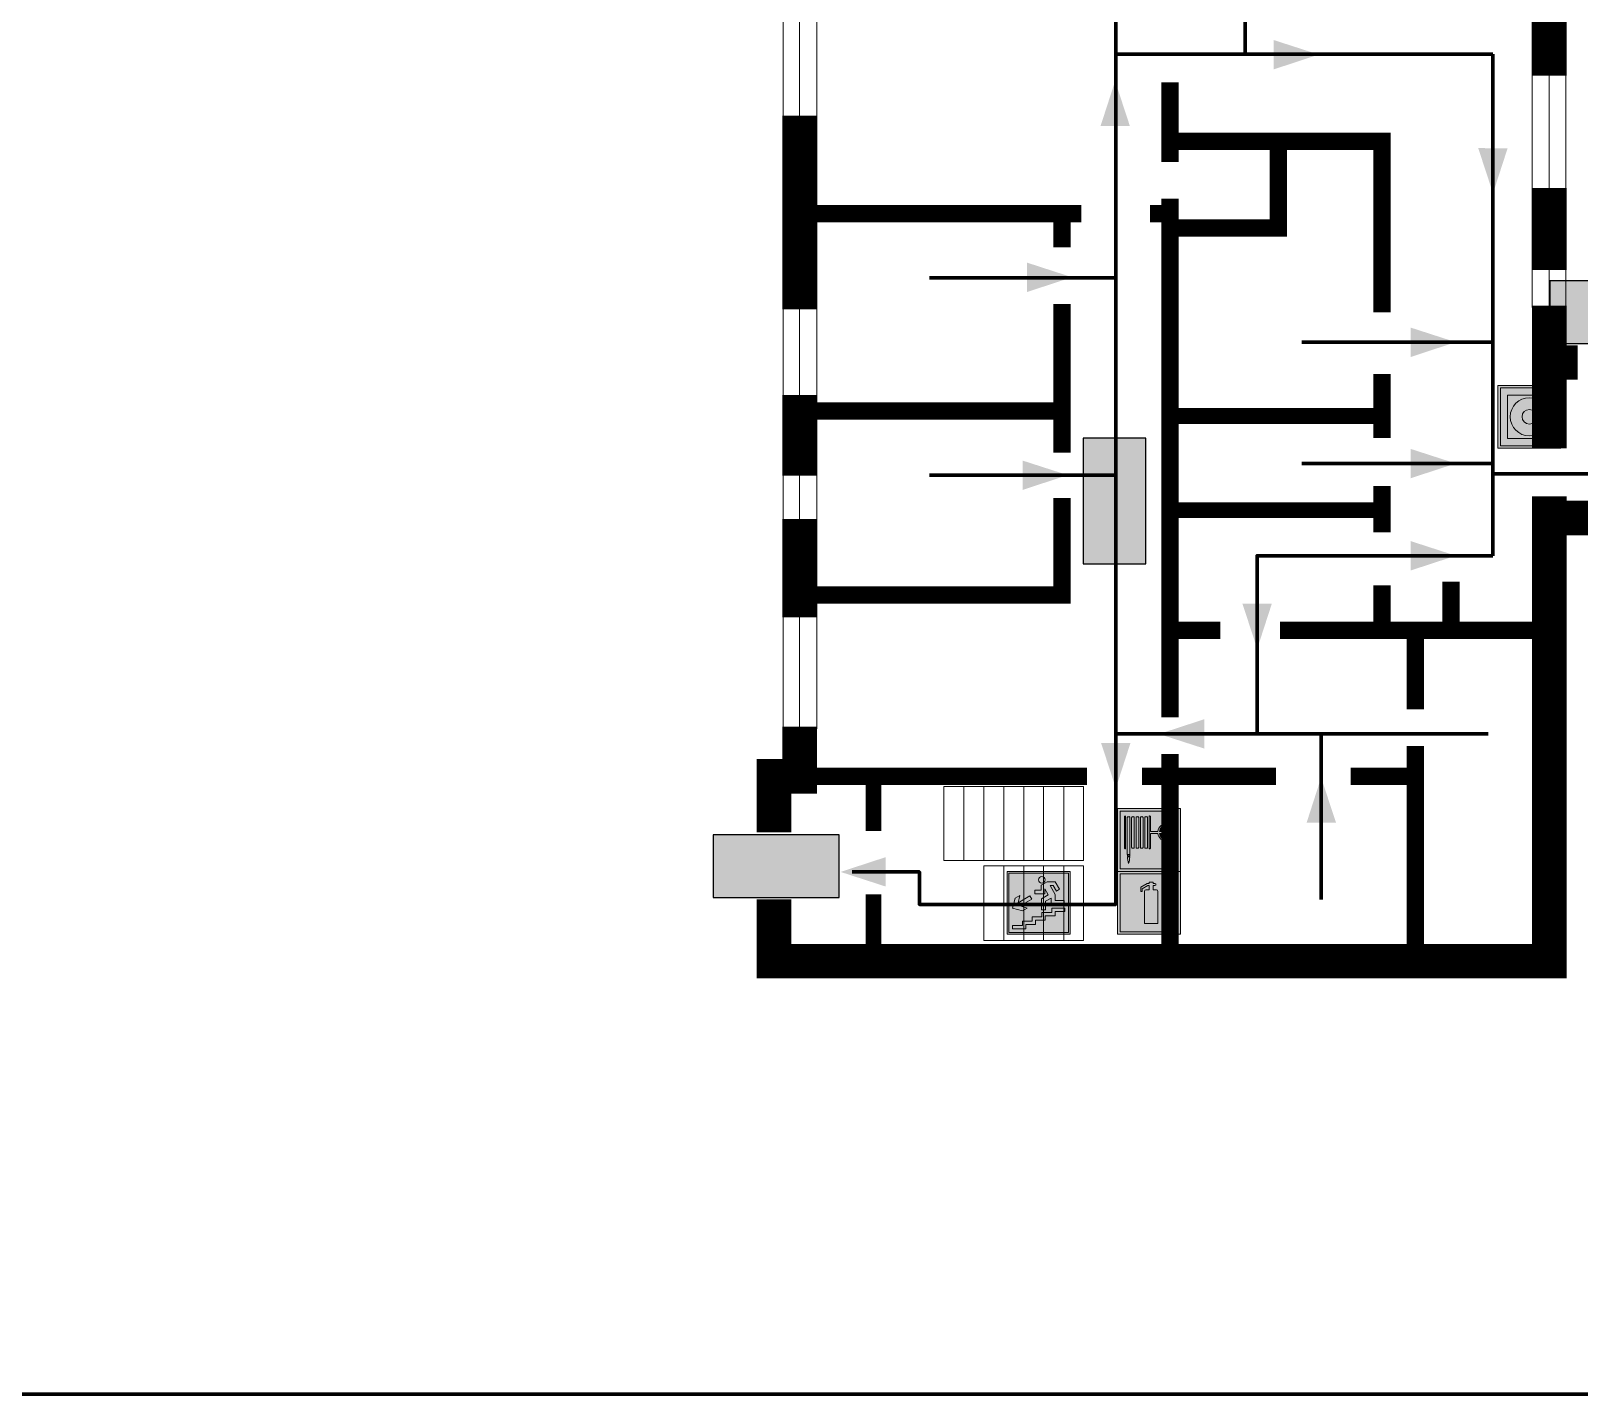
# Model space of a CAD drawing. Header units: millimetres. Extents: x 13114 to 67229, y 22859 to 38520.
# Drawn here: x 23102 to 23299.1, y 24276.8 to 24450.3 of the extents above; entities that cross this region are included whole.
import ezdxf

# ---------------------------------------------------------------- set-up
doc = ezdxf.new("R2010")
doc.units = ezdxf.units.MM
doc.layers.add('План_Штампы', color=7, linetype='Continuous')

# ---------------------------------------------------------------- blocks, each defined once
blk = doc.blocks.new('A$C7B4425F7')
at = {"true_color": 0xffffff}
blk.add_hatch(color=7, dxfattribs=at).paths.add_polyline_path([(0, 0), (-16, 0), (-16, -8), (0, -8)])
h = blk.add_hatch(color=126)
h.paths.add_polyline_path([(-0.2, -0.2), (-15.8, -0.2), (-15.8, -7.8), (-0.2, -7.8)])
h.paths.add_polyline_path([(-11.76, -2.03), (-11.76, -3.66), (-11.17, -3.66, -0.568275), (-11.17, -6.18), (-12.58, -6.18), (-12.58, -2.03)], flags=16)
h.paths.add_polyline_path([(-13.33, -4.12, -0.495768), (-13.59, -6.18), (-15.03, -6.18), (-15.03, -2.03), (-13.59, -2.03, -0.487973)], flags=16)
h.paths.add_polyline_path([(-10.25, -2.03), (-9.48, -2.03), (-9.48, -6.18), (-10.25, -6.18)], flags=16)
h.paths.add_polyline_path([(-13.84, -3.69), (-14.24, -3.69), (-14.24, -3.03), (-13.9, -3.03, -0.692621)], flags=0)
h.paths.add_polyline_path([(-9.15, -2.03), (-8.4, -2.03), (-8.04, -3.07), (-7.68, -2.03), (-6.93, -2.03), (-7.64, -4.1), (-6.93, -6.18), (-7.68, -6.18), (-8.04, -5.14), (-8.4, -6.18), (-9.15, -6.18), (-8.44, -4.1)], flags=16)
h.paths.add_polyline_path([(-11.76, -4.46), (-11.42, -4.46, -0.692621), (-11.36, -5.12), (-11.76, -5.12)], flags=0)
h.paths.add_polyline_path([(-13.9, -5.2), (-14.24, -5.2), (-14.24, -4.55), (-13.84, -4.55, -0.708038)], flags=0)
edge = h.paths.add_edge_path(flags=16)
edge.add_ellipse((-5.51, -4.08), major_axis=(0, 2.05), ratio=0.586184, start_angle=0, end_angle=360)
edge = h.paths.add_edge_path(flags=0)
edge.add_ellipse((-5.51, -4.08), major_axis=(0, 1.14), ratio=0.454828, start_angle=0, end_angle=360)
h.paths.add_polyline_path([(-4.13, -4.96, 0.377264), (-3.48, -4.52, 0.0555), (-3.16, -2.03), (-1.66, -2.03), (-1.66, -4.96), (-0.96, -4.96), (-0.96, -7.01), (-1.75, -7.01), (-1.75, -6.18), (-3.3, -6.18), (-3.3, -7.02), (-4.13, -7.02)], flags=16)
h.paths.add_polyline_path([(-2.73, -2.91), (-2.28, -2.91), (-2.28, -4.96), (-3.05, -4.96, 0.079136)], flags=0)
at = {"color": 126}
blk.add_lwpolyline([(-16, -8), (0, -8), (0, 0), (-16, 0)], close=True, dxfattribs=at)
blk = doc.blocks.new('вниз 3')
at = {"lineweight": 0, "true_color": 0xffffff}
h = blk.add_hatch(color=7, dxfattribs=at)
h.dxf.hatch_style = 1
h.paths.add_polyline_path([(40997.5, -4475.69), (40997.25, -4475.28), (40995.76, -4476.15), (40995.97, -4475.23), (40995.39, -4475.56), (40995.05, -4476.83), (40996.33, -4477.17), (40996.91, -4476.83), (40996, -4476.55)], flags=0)
h.paths.add_polyline_path([(40999.81, -4473.95), (41000.22, -4473.95), (41000.64, -4474.67), (41001.03, -4474.43), (41000.46, -4473.49), (41000.42, -4473.49), (40999.43, -4473.49), (40998.68, -4473.92), (40998.68, -4474.57), (40997.88, -4474.57), (40997.88, -4475), (40999.14, -4475), (40999.14, -4474.43), (40999.14, -4474.38), (40999.59, -4475.15), (40998.72, -4475.67), (40998.72, -4477.06), (40999.24, -4477.06), (40999.24, -4475.96), (40999.95, -4475.56), (40999.95, -4476.43), (41001.61, -4476.43), (41001.61, -4475.88), (41000.47, -4475.88), (41000.47, -4475.12)], flags=0)
h.paths.add_polyline_path([(40999.2, -4473.24, 1), (40998.35, -4473.24, 1)], flags=0)
h.paths.add_polyline_path([(41000.46, -4477.26), (41001.69, -4477.26), (41001.69, -4476.84), (41000.03, -4476.84), (41000.03, -4477.39), (40998.78, -4477.39), (40998.78, -4477.95), (40997.53, -4477.95), (40997.53, -4478.5), (40996.29, -4478.5), (40996.29, -4479.06), (40995.05, -4479.06), (40995.05, -4479.48), (40995.29, -4479.48), (40996.72, -4479.48), (40996.72, -4478.92), (40997.97, -4478.92), (40997.97, -4478.36), (40999.2, -4478.36), (40999.2, -4477.81), (41000.46, -4477.81)], flags=0)
h.paths.add_polyline_path([(41002.37, -4472.17), (40994.37, -4472.17), (40994.37, -4480.17), (41002.37, -4480.17)])
h.paths.add_polyline_path([(41002.16, -4479.96), (40994.57, -4479.96), (40994.57, -4472.37), (41002.16, -4472.37)], flags=16)
h.paths.add_polyline_path([(41001.61, -4475.88), (41001.61, -4476.43), (40999.95, -4476.43), (40999.95, -4475.56), (40999.24, -4475.96), (40999.24, -4477.06), (40998.72, -4477.06), (40998.72, -4475.67), (40999.59, -4475.15), (40999.14, -4474.38), (40999.14, -4474.43), (40999.14, -4475), (40997.88, -4475), (40997.88, -4474.57), (40998.68, -4474.57), (40998.68, -4473.92), (40999.43, -4473.49), (41000.42, -4473.49), (41000.46, -4473.49), (41001.03, -4474.43), (41000.64, -4474.67), (41000.22, -4473.95), (40999.81, -4473.95), (41000.47, -4475.12), (41000.47, -4475.88)], flags=0)
h.paths.add_polyline_path([(41001.69, -4476.84), (41001.69, -4477.26), (41000.46, -4477.26), (41000.46, -4477.81), (40999.2, -4477.81), (40999.2, -4478.36), (40997.97, -4478.36), (40997.97, -4478.92), (40996.72, -4478.92), (40996.72, -4479.48), (40995.05, -4479.48), (40995.05, -4479.06), (40996.29, -4479.06), (40996.29, -4478.5), (40997.53, -4478.5), (40997.53, -4477.95), (40998.78, -4477.95), (40998.78, -4477.39), (41000.03, -4477.39), (41000.03, -4476.84)], flags=0)
h.paths.add_polyline_path([(40998.35, -4473.24, -1), (40999.2, -4473.24, -1)], flags=0)
h.paths.add_polyline_path([(40997.5, -4475.69), (40996, -4476.55), (40996.91, -4476.83), (40996.33, -4477.17), (40995.05, -4476.83), (40995.39, -4475.56), (40995.97, -4475.23), (40995.76, -4476.15), (40997.25, -4475.28)], flags=0)
at = {"lineweight": 0}
h = blk.add_hatch(color=126, dxfattribs=at)
h.dxf.hatch_style = 1
h.paths.add_polyline_path([(41002.16, -4472.37), (40994.57, -4472.37), (40994.57, -4479.96), (41002.16, -4479.96)])
h.paths.add_polyline_path([(40995.97, -4475.23), (40995.76, -4476.15), (40997.25, -4475.28), (40997.5, -4475.69), (40996, -4476.55), (40996.91, -4476.83), (40996.33, -4477.17), (40995.05, -4476.83), (40995.39, -4475.56)], flags=16)
h.paths.add_polyline_path([(40997.88, -4474.57), (40998.68, -4474.57), (40998.68, -4473.92), (40999.43, -4473.49), (41000.42, -4473.49), (41000.46, -4473.49), (41001.03, -4474.43), (41000.64, -4474.67), (41000.22, -4473.95), (40999.81, -4473.95), (41000.47, -4475.12), (41000.47, -4475.88), (41001.61, -4475.88), (41001.61, -4476.43), (40999.95, -4476.43), (40999.95, -4475.56), (40999.24, -4475.96), (40999.24, -4477.06), (40998.72, -4477.06), (40998.72, -4475.67), (40999.59, -4475.15), (40999.14, -4474.38), (40999.14, -4474.43), (40999.14, -4475), (40997.88, -4475)], flags=16)
h.paths.add_polyline_path([(40998.35, -4473.24, -1), (40999.2, -4473.24, -1)], flags=16)
h.paths.add_polyline_path([(40997.53, -4477.95), (40998.78, -4477.95), (40998.78, -4477.39), (41000.03, -4477.39), (41000.03, -4476.84), (41001.69, -4476.84), (41001.69, -4477.26), (41000.46, -4477.26), (41000.46, -4477.81), (40999.2, -4477.81), (40999.2, -4478.36), (40997.97, -4478.36), (40997.97, -4478.92), (40996.72, -4478.92), (40996.72, -4479.48), (40995.05, -4479.48), (40995.05, -4479.06), (40996.29, -4479.06), (40996.29, -4478.5), (40997.53, -4478.5)], flags=16)
at = {"lineweight": 0, "true_color": 0xffffff}
h = blk.add_hatch(color=7, dxfattribs=at)
h.dxf.hatch_style = 1
h.paths.add_polyline_path([(40999.2, -4473.24, 1), (40998.35, -4473.24, 1)])
h.paths.add_polyline_path([(40999.81, -4473.95), (41000.22, -4473.95), (41000.64, -4474.67), (41001.03, -4474.43), (41000.46, -4473.49), (41000.42, -4473.49), (40999.43, -4473.49), (40998.68, -4473.92), (40998.68, -4474.57), (40997.88, -4474.57), (40997.88, -4475), (40999.14, -4475), (40999.14, -4474.43), (40999.14, -4474.38), (40999.59, -4475.15), (40998.72, -4475.67), (40998.72, -4477.06), (40999.24, -4477.06), (40999.24, -4475.96), (40999.95, -4475.56), (40999.95, -4476.43), (41001.61, -4476.43), (41001.61, -4475.88), (41000.47, -4475.88), (41000.47, -4475.12)])
h.paths.add_polyline_path([(40999.2, -4477.81), (41000.46, -4477.81), (41000.46, -4477.26), (41001.69, -4477.26), (41001.69, -4476.84), (41000.03, -4476.84), (41000.03, -4477.39), (40998.78, -4477.39), (40998.78, -4477.95), (40997.53, -4477.95), (40997.53, -4478.5), (40996.29, -4478.5), (40996.29, -4479.06), (40995.05, -4479.06), (40995.05, -4479.48), (40995.29, -4479.48), (40996.72, -4479.48), (40996.72, -4478.92), (40997.97, -4478.92), (40997.97, -4478.36), (40999.2, -4478.36)])
h.paths.add_polyline_path([(40997.5, -4475.69), (40997.25, -4475.28), (40995.76, -4476.15), (40995.97, -4475.23), (40995.39, -4475.56), (40995.05, -4476.83), (40996.33, -4477.17), (40996.91, -4476.83), (40996, -4476.55)])
at = {"color": 126, "lineweight": 0}
for points in [[(40994.37, -4472.17), (41002.37, -4472.17), (41002.37, -4480.17), (40994.37, -4480.17)], [(40994.57, -4472.37), (41002.16, -4472.37), (41002.16, -4479.96), (40994.57, -4479.96)]]:
    blk.add_lwpolyline(points, close=True, dxfattribs=at)
for points in [[(40999.14, -4474.43), (40999.14, -4475), (40997.88, -4475), (40997.88, -4474.57), (40998.68, -4474.57), (40998.68, -4473.92), (40999.43, -4473.49), (41000.42, -4473.49), (41000.46, -4473.49), (41001.03, -4474.43), (41000.64, -4474.67), (41000.22, -4473.95), (40999.81, -4473.95), (41000.47, -4475.12), (41000.47, -4475.88), (41001.61, -4475.88), (41001.61, -4476.43), (40999.95, -4476.43), (40999.95, -4475.56), (40999.24, -4475.96), (40999.24, -4477.06), (40998.72, -4477.06), (40998.72, -4475.67), (40999.59, -4475.15), (40999.14, -4474.38), (40999.14, -4474.43)], [(40995.05, -4476.83), (40995.39, -4475.56), (40995.97, -4475.23), (40995.76, -4476.15), (40997.25, -4475.28), (40997.5, -4475.69), (40996, -4476.55), (40996.91, -4476.83), (40996.33, -4477.17), (40995.05, -4476.83)], [(40995.29, -4479.48), (40995.05, -4479.48), (40995.05, -4479.06), (40996.29, -4479.06), (40996.29, -4478.5), (40997.53, -4478.5), (40997.53, -4477.95), (40998.78, -4477.95), (40998.78, -4477.39), (41000.03, -4477.39), (41000.03, -4476.84), (41001.69, -4476.84), (41001.69, -4477.26), (41000.46, -4477.26), (41000.46, -4477.81), (40999.2, -4477.81), (40999.2, -4478.36), (40997.97, -4478.36), (40997.97, -4478.92), (40996.72, -4478.92), (40996.72, -4479.48), (40995.05, -4479.48)]]:
    blk.add_lwpolyline(points, dxfattribs=at)
blk.add_circle((40998.77, -4473.24), 0.426, dxfattribs=at)
blk = doc.blocks.new('A$C32E8229D')
at = {"true_color": 0xffffff}
blk.add_hatch(color=7, dxfattribs=at).paths.add_polyline_path([(0, 0), (0, -8), (16, -8), (16, 0)])
h = blk.add_hatch(color=126)
h.paths.add_polyline_path([(0.2, -0.2), (15.8, -0.2), (15.8, -7.8), (0.2, -7.8)])
h.paths.add_polyline_path([(13.49, -2.05), (12.08, -2.05), (11.37, -2.63, 0.162397), (11.29, -2.84), (11.29, -3.63), (10.35, -3.63), (10.35, -4.05), (11.68, -4.05), (11.68, -3.48), (12.26, -4.28), (11.29, -5.1), (11.29, -6.78), (11.85, -6.78), (11.85, -5.44), (12.8, -4.64), (12.8, -5.94), (14.46, -5.94), (14.46, -5.39), (13.45, -5.39), (13.45, -3.97), (12.46, -2.59), (13.15, -2.59), (13.69, -3.34), (14.18, -3)], flags=16)
h.paths.add_polyline_path([(10.74, -1.82, 1), (11.8, -1.82, 1)], flags=16)
h.paths.add_polyline_path([(9.39, -3.59), (5.99, -3.59), (6.56, -3.03), (5.91, -3.03), (5.1, -3.83), (5.91, -4.64), (6.56, -4.64), (5.99, -4.09), (9.39, -4.09)], flags=16)
h.paths.add_polyline_path([(4.29, -1.08), (1.72, -1.08), (1.72, -6.6), (4.29, -6.6)], flags=16)
at = {"color": 126}
blk.add_lwpolyline([(16, -8), (0, -8), (0, 0), (16, 0)], close=True, dxfattribs=at)
blk = doc.blocks.new('A$C3AD82952')
at = {"true_color": 0xf5f5ff}
h = blk.add_hatch(color=7, dxfattribs=at)
h.dxf.hatch_style = 1
h.paths.add_polyline_path([(8.21, 8.73, 0.414214), (7.89, 9.05), (7.22, 9.05), (7.22, 9.92), (7.59, 9.92, 1), (7.57, 10.36), (7.22, 10.36), (7.22, 10.6), (6.43, 10.6), (6.43, 10.36), (6.01, 10.36), (4.74, 9.59), (4.74, 8.69), (4.98, 8.73), (4.98, 9.26), (6.12, 9.91), (6.43, 9.91), (6.43, 9.05), (5.76, 9.05, 0.414214), (5.44, 8.73), (5.44, 2.2), (8.21, 2.2)], flags=0)
h.paths.add_polyline_path([(12.8, 12.8), (0, 12.8), (0, 0), (12.8, 0)])
h.paths.add_polyline_path([(0.51, 12.29), (12.29, 12.29), (12.29, 0.51), (0.51, 0.51)], flags=16)
h.paths.add_polyline_path([(4.74, 9.59), (6.01, 10.36), (6.43, 10.36), (6.43, 10.6), (7.22, 10.6), (7.22, 10.36), (7.59, 10.36, -0.94586), (7.59, 9.92), (7.22, 9.92), (7.22, 9.05), (7.89, 9.05, -0.414214), (8.21, 8.73), (8.21, 2.2), (5.44, 2.2), (5.44, 8.73, -0.414214), (5.76, 9.05), (6.43, 9.05), (6.43, 9.91), (6.12, 9.91), (4.98, 9.26), (4.98, 8.73), (4.74, 8.69)], flags=0)
h = blk.add_hatch(color=242)
h.dxf.hatch_style = 1
h.paths.add_polyline_path([(12.29, 12.29), (0.51, 12.29), (0.51, 0.51), (12.29, 0.51)])
h.paths.add_polyline_path([(4.74, 8.69), (4.74, 9.59), (6.01, 10.36), (6.43, 10.36), (6.43, 10.6), (7.22, 10.6), (7.22, 10.36), (7.59, 10.36, -0.94586), (7.59, 9.92), (7.22, 9.92), (7.22, 9.05), (7.89, 9.05, -0.414214), (8.21, 8.73), (8.21, 2.2), (5.44, 2.2), (5.44, 8.73, -0.414214), (5.76, 9.05), (6.43, 9.05), (6.43, 9.91), (6.12, 9.91), (4.98, 9.26), (4.98, 8.73)], flags=16)
h = blk.add_hatch(color=7, dxfattribs=at)
h.dxf.hatch_style = 1
h.paths.add_polyline_path([(8.21, 8.73, 0.414214), (7.89, 9.05), (7.22, 9.05), (7.22, 9.92), (7.59, 9.92, 1), (7.57, 10.36), (7.22, 10.36), (7.22, 10.6), (6.43, 10.6), (6.43, 10.36), (6.01, 10.36), (4.74, 9.59), (4.74, 8.69), (4.98, 8.73), (4.98, 9.26), (6.12, 9.91), (6.43, 9.91), (6.43, 9.05), (5.76, 9.05, 0.414214), (5.44, 8.73), (5.44, 2.2), (8.21, 2.2)])
at = {"color": 242, "lineweight": 5}
for p, q in [((0, 0), (0, 12.8)), ((0, 12.8), (12.8, 12.8)), ((12.8, 0), (12.8, 12.8)), ((6.01, 10.36), (4.74, 9.59)), ((4.74, 9.59), (4.74, 8.69)), ((4.98, 9.26), (6.12, 9.91)), ((6.01, 10.36), (6.43, 10.36)), ((6.12, 9.91), (6.43, 9.91)), ((7.22, 10.6), (6.43, 10.6)), ((6.43, 10.6), (6.43, 10.36)), ((6.43, 9.91), (6.43, 9.05)), ((7.22, 10.36), (7.22, 10.6)), ((7.59, 10.36), (7.22, 10.36)), ((7.22, 9.05), (7.22, 9.92)), ((7.59, 9.92), (7.22, 9.92)), ((4.74, 8.69), (4.98, 8.73)), ((4.98, 8.73), (4.98, 9.26)), ((5.44, 2.2), (5.44, 8.73)), ((5.76, 9.05), (6.43, 9.05)), ((7.89, 9.05), (7.22, 9.05)), ((8.21, 2.2), (8.21, 8.73)), ((0, 0), (12.8, 0)), ((5.44, 2.2), (8.21, 2.2))]:
    blk.add_line(p, q, dxfattribs=at)
blk.add_lwpolyline([(0.51, 12.29), (12.29, 12.29), (12.29, 0.51), (0.51, 0.51)], close=True, dxfattribs=at)
for centre, radius, start, end in [((7.58, 10.14), 0.223, 273.1875, 86.8125), ((5.76, 8.73), 0.32, 90, 180), ((7.89, 8.73), 0.32, 0, 90)]:
    blk.add_arc(centre, radius, start, end, dxfattribs=at)
blk = doc.blocks.new('A$C37112FD5')
at = {"true_color": 0xf5f5ff}
h = blk.add_hatch(color=7, dxfattribs=at)
h.dxf.hatch_style = 1
h.paths.add_polyline_path([(12.8, -7.4), (0, -7.4), (0, -20.2), (12.8, -20.2)])
h.paths.add_polyline_path([(12.29, -7.91), (12.29, -19.69), (0.51, -19.69), (0.51, -7.91)], flags=16)
h.paths.add_polyline_path([(4.98, -9.04, -0.42597), (5.17, -9.22), (5.17, -12.25), (5.17, -15.29, -0.432244), (4.98, -15.47), (4.83, -15.47, -0.42597), (4.64, -15.29), (4.64, -12.25), (4.64, -9.22, -0.432244), (4.83, -9.04)], flags=0)
h.paths.add_polyline_path([(4.28, -9.22), (4.28, -12.25), (4.28, -15.29, -0.432244), (4.09, -15.47), (3.94, -15.47, -0.42597), (3.75, -15.29), (3.75, -12.25), (3.75, -9.22, -0.432244), (3.94, -9.04), (4.09, -9.04, -0.42597)], flags=0)
h.paths.add_polyline_path([(5.72, -9.04), (5.87, -9.04, -0.42597), (6.06, -9.22), (6.06, -12.25), (6.06, -15.29, -0.432244), (5.87, -15.47), (5.72, -15.47, -0.42597), (5.53, -15.29), (5.53, -12.25), (5.53, -9.22, -0.432244)], flags=0)
h.paths.add_polyline_path([(6.42, -8.9), (6.5, -8.9, -0.42597), (6.69, -9.08), (6.69, -12.03), (8.21, -12.03, -15.824349), (8.21, -12.47), (6.69, -12.47), (6.69, -15.42, -0.432244), (6.5, -15.6), (6.42, -15.6)], flags=0)
h.paths.add_polyline_path([(3.39, -9.22), (3.39, -12.25), (3.39, -15.29, -0.432244), (3.2, -15.47), (3.05, -15.47, -0.42597), (2.85, -15.29), (2.85, -12.25), (2.85, -9.22, -0.432244), (3.05, -9.04), (3.2, -9.04, -0.42597)], flags=0)
h.paths.add_polyline_path([(2.5, -9.22), (2.5, -16.71), (1.96, -16.71), (1.96, -9.22, -0.432244), (2.15, -9.04), (2.31, -9.04, -0.42597)], flags=0)
h.paths.add_polyline_path([(1.61, -8.9), (1.61, -15.6), (1.57, -15.6, -0.42597), (1.37, -15.42), (1.37, -12.03), (1.37, -9.09, -0.432244), (1.57, -8.9)], flags=0)
h.paths.add_polyline_path([(9.76, -10.81), (9.76, -12.03), (8.49, -12.03, -0.336371)], flags=0)
h.paths.add_polyline_path([(8.49, -12.47), (9.76, -12.47), (9.76, -13.7, -0.336371)], flags=0)
h.paths.add_polyline_path([(10.11, -10.81, -0.336371), (11.38, -12.03), (10.11, -12.03)], flags=0)
h.paths.add_polyline_path([(10.11, -12.47), (11.38, -12.47, -0.336371), (10.11, -13.7)], flags=0)
h.paths.add_polyline_path([(2.5, -16.84), (2.5, -17.05), (1.97, -17.05), (1.97, -16.84)], flags=0)
h.paths.add_polyline_path([(2.5, -17.24, -0.033778), (2.24, -18.6, -0.033778), (1.97, -17.24)], flags=0)
h = blk.add_hatch(color=242)
h.dxf.hatch_style = 1
h.paths.add_polyline_path([(12.29, -7.91), (0.51, -7.91), (0.51, -19.69), (12.29, -19.69)])
h.paths.add_polyline_path([(6.42, -15.6), (6.42, -8.9), (6.5, -8.9, -0.42597), (6.69, -9.08), (6.69, -12.03), (8.21, -12.03, -15.824349), (8.21, -12.47), (6.69, -12.47), (6.69, -15.42, -0.432244), (6.5, -15.6)], flags=16)
h.paths.add_polyline_path([(5.87, -15.47), (5.72, -15.47, -0.42597), (5.53, -15.29), (5.53, -12.25), (5.53, -9.22, -0.432244), (5.72, -9.04), (5.87, -9.04, -0.42597), (6.06, -9.22), (6.06, -12.25), (6.06, -15.29, -0.432244)], flags=16)
h.paths.add_polyline_path([(4.98, -15.47), (4.83, -15.47, -0.42597), (4.64, -15.29), (4.64, -12.25), (4.64, -9.22, -0.432244), (4.83, -9.04), (4.98, -9.04, -0.42597), (5.17, -9.22), (5.17, -12.25), (5.17, -15.29, -0.432244)], flags=16)
h.paths.add_polyline_path([(4.09, -15.47), (3.94, -15.47, -0.42597), (3.75, -15.29), (3.75, -12.25), (3.75, -9.22, -0.432244), (3.94, -9.04), (4.09, -9.04, -0.42597), (4.28, -9.22), (4.28, -12.25), (4.28, -15.29, -0.432244)], flags=16)
h.paths.add_polyline_path([(3.2, -15.47), (3.05, -15.47, -0.42597), (2.85, -15.29), (2.85, -12.25), (2.85, -9.22, -0.432244), (3.05, -9.04), (3.2, -9.04, -0.42597), (3.39, -9.22), (3.39, -12.25), (3.39, -15.29, -0.432244)], flags=16)
h.paths.add_polyline_path([(2.5, -17.05), (1.97, -17.05), (1.97, -16.84), (2.5, -16.84)], flags=16)
h.paths.add_polyline_path([(2.5, -17.24, -0.033778), (2.24, -18.6, -0.033778), (1.97, -17.24)], flags=16)
h.paths.add_polyline_path([(2.5, -16.71), (1.96, -16.71), (1.96, -9.22, -0.432244), (2.15, -9.04), (2.31, -9.04, -0.42597), (2.5, -9.22)], flags=16)
h.paths.add_polyline_path([(1.61, -15.6), (1.57, -15.6, -0.42597), (1.37, -15.42), (1.37, -12.03), (1.37, -9.09, -0.432244), (1.57, -8.9), (1.61, -8.9)], flags=16)
h.paths.add_polyline_path([(8.49, -12.47), (9.76, -12.47), (9.76, -13.7, -0.336371)], flags=0)
h.paths.add_polyline_path([(10.11, -13.7), (10.11, -12.47), (11.38, -12.47, -0.336371)], flags=0)
h.paths.add_polyline_path([(8.49, -12.03, -0.336371), (9.76, -10.81), (9.76, -12.03)], flags=0)
h.paths.add_polyline_path([(10.11, -12.03), (10.11, -10.81, -0.336371), (11.38, -12.03)], flags=0)
h = blk.add_hatch(color=7, dxfattribs=at)
h.dxf.hatch_style = 1
h.paths.add_polyline_path([(1.61, -8.9), (1.57, -8.9, 0.432244), (1.37, -9.09), (1.37, -12.03), (1.37, -15.42, 0.42597), (1.57, -15.6), (1.61, -15.6)])
h.paths.add_polyline_path([(2.5, -9.22, 0.42597), (2.31, -9.04), (2.15, -9.04, 0.432244), (1.96, -9.22), (1.96, -16.71), (2.5, -16.71)])
h.paths.add_polyline_path([(2.5, -16.84), (1.97, -16.84), (1.97, -17.05), (2.5, -17.05)])
h.paths.add_polyline_path([(2.5, -17.24), (1.97, -17.24, 0.033778), (2.24, -18.6, 0.033778)])
h.paths.add_polyline_path([(3.39, -12.25), (3.39, -9.22, 0.42597), (3.2, -9.04), (3.05, -9.04, 0.432244), (2.85, -9.22), (2.85, -12.25), (2.85, -15.29, 0.42597), (3.05, -15.47), (3.2, -15.47, 0.432244), (3.39, -15.29)])
h.paths.add_polyline_path([(4.28, -12.25), (4.28, -9.22, 0.42597), (4.09, -9.04), (3.94, -9.04, 0.432244), (3.75, -9.22), (3.75, -12.25), (3.75, -15.29, 0.42597), (3.94, -15.47), (4.09, -15.47, 0.432244), (4.28, -15.29)])
h.paths.add_polyline_path([(5.17, -12.25), (5.17, -9.22, 0.42597), (4.98, -9.04), (4.83, -9.04, 0.432244), (4.64, -9.22), (4.64, -12.25), (4.64, -15.29, 0.42597), (4.83, -15.47), (4.98, -15.47, 0.432244), (5.17, -15.29)])
h.paths.add_polyline_path([(6.06, -12.25), (6.06, -9.22, 0.42597), (5.87, -9.04), (5.72, -9.04, 0.432244), (5.53, -9.22), (5.53, -12.25), (5.53, -15.29, 0.42597), (5.72, -15.47), (5.87, -15.47, 0.432244), (6.06, -15.29)])
h.paths.add_polyline_path([(6.69, -12.47), (8.21, -12.47, 15.824349), (8.21, -12.03), (6.69, -12.03), (6.69, -9.08, 0.42597), (6.5, -8.9), (6.42, -8.9), (6.42, -15.6), (6.5, -15.6, 0.432244), (6.69, -15.42)])
h.paths.add_polyline_path([(8.49, -12.47), (9.76, -12.47), (9.76, -13.7, -0.336371)], flags=16)
h.paths.add_polyline_path([(8.49, -12.03, -0.336371), (9.76, -10.81), (9.76, -12.03)], flags=16)
h.paths.add_polyline_path([(10.11, -12.47), (11.38, -12.47, -0.336371), (10.11, -13.7)], flags=16)
h.paths.add_polyline_path([(10.11, -12.03), (10.11, -10.81, -0.336371), (11.38, -12.03)], flags=16)
h = blk.add_hatch(color=242)
h.dxf.hatch_style = 1
h.paths.add_polyline_path([(9.76, -10.81, 0.336371), (8.49, -12.03), (9.76, -12.03)])
h.paths.add_polyline_path([(10.11, -10.81), (10.11, -12.03), (11.38, -12.03, 0.336371)])
h.paths.add_polyline_path([(11.38, -12.47), (10.11, -12.47), (10.11, -13.7, 0.336371)])
h.paths.add_polyline_path([(9.76, -12.47), (8.49, -12.47, 0.336371), (9.76, -13.7)])
at = {"color": 242, "lineweight": 5}
for p, q in [((0, -20.2), (0, -7.4)), ((0, -7.4), (12.8, -7.4)), ((1.37, -12.03), (1.37, -9.08)), ((1.57, -8.9), (1.61, -8.9)), ((1.61, -8.9), (1.61, -15.6)), ((1.96, -16.71), (1.96, -9.22)), ((2.15, -9.04), (2.31, -9.04)), ((2.5, -16.71), (2.5, -9.22)), ((2.85, -12.25), (2.85, -9.22)), ((3.05, -9.04), (3.2, -9.04)), ((3.39, -12.25), (3.39, -9.22)), ((3.75, -12.25), (3.75, -9.22)), ((3.94, -9.04), (4.09, -9.04)), ((4.28, -12.25), (4.28, -9.22)), ((4.64, -12.25), (4.64, -9.22)), ((4.83, -9.04), (4.98, -9.04)), ((5.17, -12.25), (5.17, -9.22)), ((5.53, -12.25), (5.53, -9.22)), ((5.72, -9.04), (5.87, -9.04)), ((6.06, -12.25), (6.06, -9.22)), ((6.42, -8.9), (6.42, -15.6)), ((6.5, -8.9), (6.42, -8.9)), ((6.69, -12.03), (6.69, -9.08)), ((12.8, -20.2), (12.8, -7.4)), ((1.37, -12.03), (1.37, -15.42)), ((2.85, -12.25), (2.85, -15.29)), ((3.39, -12.25), (3.39, -15.29)), ((3.75, -12.25), (3.75, -15.29)), ((4.28, -12.25), (4.28, -15.29)), ((4.64, -12.25), (4.64, -15.29)), ((5.17, -12.25), (5.17, -15.29)), ((5.53, -12.25), (5.53, -15.29)), ((6.06, -12.25), (6.06, -15.29)), ((8.21, -12.03), (6.69, -12.03)), ((8.21, -12.47), (6.69, -12.47)), ((6.69, -12.47), (6.69, -15.42)), ((9.76, -12.03), (8.49, -12.03)), ((9.76, -12.47), (8.49, -12.47)), ((9.76, -10.81), (9.76, -12.03)), ((9.76, -12.47), (9.76, -13.7)), ((10.11, -10.81), (10.11, -12.03)), ((11.38, -12.03), (10.11, -12.03)), ((11.38, -12.47), (10.11, -12.47)), ((10.11, -12.47), (10.11, -13.7)), ((1.57, -15.6), (1.61, -15.6)), ((3.05, -15.47), (3.2, -15.47)), ((3.94, -15.47), (4.09, -15.47)), ((4.83, -15.47), (4.98, -15.47)), ((5.72, -15.47), (5.87, -15.47)), ((6.42, -15.6), (6.5, -15.6)), ((1.96, -16.71), (2.5, -16.71)), ((1.97, -16.84), (2.5, -16.84)), ((1.97, -17.05), (1.97, -16.84)), ((2.5, -17.05), (1.97, -17.05)), ((1.97, -17.24), (2.5, -17.24)), ((2.5, -16.84), (2.5, -17.05)), ((0, -20.2), (12.8, -20.2))]:
    blk.add_line(p, q, dxfattribs=at)
blk.add_lwpolyline([(0.51, -7.91), (12.29, -7.91), (12.29, -19.69), (0.51, -19.69)], close=True, dxfattribs=at)
for centre, radius, start, end in [((1.56, -9.09), 0.182, 87.1027, 180.6071), ((2.15, -9.22), 0.182, 87.1027, 180.6071), ((2.32, -9.22), 0.182, 359.3929, 92.8973), ((3.04, -9.22), 0.182, 87.1027, 180.6071), ((3.21, -9.22), 0.182, 359.3929, 92.8973), ((3.93, -9.22), 0.182, 87.1027, 180.6071), ((4.1, -9.22), 0.182, 359.3929, 92.8973), ((4.82, -9.22), 0.182, 87.1027, 180.6071), ((4.99, -9.22), 0.182, 359.3929, 92.8973), ((5.71, -9.22), 0.182, 87.1027, 180.6071), ((5.88, -9.22), 0.182, 359.3929, 92.8973), ((6.51, -9.09), 0.182, 359.3929, 92.8973), ((9.93, -12.25), 1.74, 187.2319, 172.7681), ((9.93, -12.25), 1.46, 96.9927, 171.3585), ((9.93, -12.25), 1.46, 188.6415, 263.0073), ((9.93, -12.25), 1.46, 8.6415, 83.0073), ((9.93, -12.25), 1.46, 276.9927, 351.3585), ((1.56, -15.42), 0.182, 179.3929, 272.8973), ((3.04, -15.29), 0.182, 179.3929, 272.8973), ((3.21, -15.29), 0.182, 267.1027, 0.6071), ((3.93, -15.29), 0.182, 179.3929, 272.8973), ((4.1, -15.29), 0.182, 267.1027, 0.6071), ((4.82, -15.29), 0.182, 179.3929, 272.8973), ((4.99, -15.29), 0.182, 267.1027, 0.6071), ((5.71, -15.29), 0.182, 179.3929, 272.8973), ((5.88, -15.29), 0.182, 267.1027, 0.6071), ((6.51, -15.42), 0.182, 267.1027, 0.6071), ((12.17, -15.98), 10.27, 187.041, 194.7793), ((-7.7, -15.98), 10.27, 345.2207, 352.959)]:
    blk.add_arc(centre, radius, start, end, dxfattribs=at)
blk = doc.blocks.new('A$C54414219')
at = {"true_color": 0xffffff}
h = blk.add_hatch(color=7, dxfattribs=at)
h.paths.add_polyline_path([(2.39, -9.45), (2.39, -18.3), (11.23, -18.3), (11.23, -9.45)], flags=0)
h.paths.add_polyline_path([(10.71, -13.87, -1), (2.92, -13.87, -1)], flags=0)
h.paths.add_polyline_path([(8.3, -13.87, -1), (5.33, -13.87, -1)], flags=0)
h.paths.add_polyline_path([(0.41, -7.47), (0.41, -20.27), (13.21, -20.27), (13.21, -7.47)])
h.paths.add_polyline_path([(0.92, -19.77), (12.71, -19.77), (12.71, -7.98), (0.92, -7.98)], flags=16)
h.paths.add_polyline_path([(11.23, -9.45), (11.23, -18.3), (2.39, -18.3), (2.39, -9.45)], flags=0)
at = {"lineweight": 5}
h = blk.add_hatch(color=242, dxfattribs=at)
h.paths.add_polyline_path([(12.71, -7.98), (0.92, -7.98), (0.92, -19.77), (12.71, -19.77)])
h.paths.add_polyline_path([(11.23, -18.3), (2.39, -18.3), (2.39, -9.45), (11.23, -9.45)], flags=16)
h.paths.add_polyline_path([(10.71, -13.87, -1), (2.92, -13.87, -1)], flags=0)
h.paths.add_polyline_path([(8.3, -13.87, -1), (5.33, -13.87, -1)], flags=0)
at = {"true_color": 0xffffff}
h = blk.add_hatch(color=7, dxfattribs=at)
h.paths.add_polyline_path([(2.39, -9.45), (2.39, -18.3), (11.23, -18.3), (11.23, -9.45)])
h.paths.add_polyline_path([(10.71, -13.87, -1), (2.92, -13.87, -1)], flags=16)
h.paths.add_polyline_path([(8.3, -13.87, -1), (5.33, -13.87, -1)], flags=0)
at = {"lineweight": 5}
h = blk.add_hatch(color=242, dxfattribs=at)
h.paths.add_polyline_path([(2.92, -13.87, 1), (10.71, -13.87, 1)])
h.paths.add_polyline_path([(8.3, -13.87, -1), (5.33, -13.87, -1)], flags=16)
at = {"color": 242, "lineweight": 5}
for p, q in [((0.41, -20.27), (0.41, -7.47)), ((0.41, -7.47), (13.21, -7.47)), ((0.41, -7.47), (13.21, -7.47)), ((13.21, -20.27), (13.21, -7.47)), ((0.41, -20.27), (13.21, -20.27))]:
    blk.add_line(p, q, dxfattribs=at)
for points in [[(0.92, -7.98), (12.71, -7.98), (12.71, -19.77), (0.92, -19.77)], [(2.39, -9.45), (11.23, -9.45), (11.23, -18.3), (2.39, -18.3)]]:
    blk.add_lwpolyline(points, close=True, dxfattribs=at)
for radius in [3.89, 1.49]:
    blk.add_circle((6.81, -13.87), radius, dxfattribs=at)

msp = doc.modelspace()

# ---------------------------------------------------------------- linework, layer by layer
at = {"color": 6, "lineweight": 100}
msp.add_lwpolyline([(22890.71, 24276.78), (23490.71, 24276.78), (23490.71, 24671.78), (22890.71, 24671.78)], close=True, dxfattribs=at)
at = {"color": 126, "lineweight": 100, "true_color": 0x008754}
for points in [[(23240.09, 24538.55), (23240.09, 24339.1), (23215.12, 24339.1), (23215.12, 24343.22), (23206.53, 24343.22)], [(23256.58, 24447.29), (23256.58, 24478.79)], [(23240.09, 24447.29), (23288.07, 24447.29)], [(23288.07, 24447.29), (23288.07, 24383.46)], [(23216.4, 24418.84), (23240.09, 24418.84)], [(23288.07, 24410.63), (23263.79, 24410.63)], [(23288.07, 24393.89), (23302.65, 24393.89), (23302.65, 24407.22)], [(23216.4, 24393.71), (23240.09, 24393.71)], [(23288.07, 24395.2), (23263.79, 24395.2)], [(23263.79, 24383.46), (23258.08, 24383.46), (23258.08, 24360.79)], [(23288.07, 24383.46), (23263.79, 24383.46)], [(23240.09, 24360.79), (23263.79, 24360.79)], [(23263.79, 24360.79), (23287.51, 24360.79)], [(23266.24, 24360.79), (23266.24, 24339.7)]]:
    msp.add_lwpolyline(points, dxfattribs=at)
at = {"lineweight": 0}
for points in [[(23293.09, 24415.04), (23293.09, 24519.88)], [(23295.27, 24415.3), (23295.27, 24520.15)], [(23297.39, 24415.15), (23297.39, 24519.99)], [(23197.79, 24361.6), (23197.79, 24479.99)], [(23199.86, 24361.72), (23199.86, 24480.11)], [(23202.04, 24361.44), (23202.04, 24479.83)]]:
    msp.add_lwpolyline(points, dxfattribs=at)
for points, const_width in [([(23295.27, 24444.57), (23295.27, 24459.09)], 4.4), ([(23247.01, 24443.71), (23247.01, 24433.59)], 2.2), ([(23199.86, 24439.46), (23199.86, 24414.82)], 4.4), ([(23247.01, 24436.21), (23260.79, 24436.21), (23260.79, 24425.17), (23247.01, 24425.17)], 2.2), ([(23295.27, 24419.84), (23295.27, 24430.28)], 4.4), ([(23247.01, 24428.89), (23247.01, 24379.79)], 2.2), ([(23199.86, 24427.02), (23235.72, 24427.02)], 2.2), ([(23233.27, 24427.02), (23233.27, 24422.72)], 2.2), ([(23244.45, 24427.02), (23247.01, 24427.02)], 2.2), ([(23295.27, 24397.15), (23295.27, 24415.3)], 4.4), ([(23233.27, 24415.5), (23233.27, 24396.58)], 2.2), ([(23295.27, 24408.06), (23298.88, 24408.06)], 4.4), ([(23305.72, 24408.06), (23309.09, 24408.06), (23309.09, 24388.26), (23295.27, 24388.26)], 4.4), ([(23199.86, 24403.94), (23199.86, 24393.65)], 4.4), ([(23199.86, 24401.87), (23233.27, 24401.87)], 2.2), ([(23247.01, 24398.9), (23247.01, 24362.89)], 2.2), ([(23196.6, 24339.76), (23196.6, 24331.87), (23295.27, 24331.87), (23295.27, 24391.02)], 4.4), ([(23233.27, 24390.81), (23233.27, 24377.35)], 2.2), ([(23199.86, 24388.15), (23199.86, 24375.62)], 4.4), ([(23233.27, 24378.46), (23199.86, 24378.46)], 2.2), ([(23282.78, 24380.17), (23282.78, 24373.97), (23260.99, 24373.97)], 2.2), ([(23253.4, 24373.97), (23247.01, 24373.97)], 2.2), ([(23278.22, 24373.97), (23278.22, 24363.92)], 2.2), ([(23295.27, 24373.97), (23282.78, 24373.97)], 2.2), ([(23199.86, 24361.72), (23199.86, 24355.39), (23196.6, 24355.39), (23196.6, 24348.26)], 4.4), ([(23278.22, 24359.24), (23278.22, 24331.87)], 2.2), ([(23247.01, 24358.23), (23247.01, 24331.87)], 2.2), ([(23236.42, 24355.39), (23199.86, 24355.39)], 2.2), ([(23209.27, 24348.42), (23209.27, 24355.56)], 2), ([(23247.01, 24355.39), (23243.42, 24355.39)], 2.2), ([(23247.01, 24355.39), (23260.5, 24355.39)], 2.2), ([(23278.22, 24355.39), (23269.99, 24355.39)], 2.2), ([(23209.27, 24332.2), (23209.27, 24340.38)], 2)]:
    msp.add_lwpolyline(points, dxfattribs=dict(at, const_width=const_width))
at = {"lineweight": 100}
for points, const_width in [([(23260.79, 24436.21), (23274, 24436.21), (23274, 24414.45)], 2.2), ([(23274, 24406.59), (23274, 24398.46)], 2.2), ([(23247.08, 24401.25), (23273.97, 24401.25)], 2), ([(23274, 24392.35), (23274, 24386.45)], 2.2), ([(23247.08, 24389.25), (23273.86, 24389.25)], 2), ([(23274, 24379.72), (23274, 24374.1)], 2.2)]:
    msp.add_lwpolyline(points, dxfattribs=dict(at, const_width=const_width))
at = {"lineweight": 0}
for points in [[(23218.21, 24354.08), (23220.75, 24354.08), (23220.75, 24344.67), (23218.21, 24344.67)], [(23220.75, 24354.08), (23223.29, 24354.08), (23223.29, 24344.67), (23220.75, 24344.67)], [(23223.29, 24354.08), (23225.84, 24354.08), (23225.84, 24344.67), (23223.29, 24344.67)], [(23225.84, 24354.08), (23228.38, 24354.08), (23228.38, 24344.67), (23225.84, 24344.67)], [(23228.38, 24354.08), (23230.92, 24354.08), (23230.92, 24344.67), (23228.38, 24344.67)], [(23230.92, 24354.08), (23233.47, 24354.08), (23233.47, 24344.67), (23230.92, 24344.67)], [(23233.47, 24354.08), (23236.01, 24354.08), (23236.01, 24344.67), (23233.47, 24344.67)], [(23223.29, 24343.99), (23225.84, 24343.99), (23225.84, 24334.49), (23223.29, 24334.49)], [(23225.84, 24343.99), (23228.38, 24343.99), (23228.38, 24334.49), (23225.84, 24334.49)], [(23228.38, 24343.99), (23230.92, 24343.99), (23230.92, 24334.49), (23228.38, 24334.49)], [(23230.92, 24343.99), (23233.47, 24343.99), (23233.47, 24334.49), (23230.92, 24334.49)], [(23233.47, 24343.99), (23236.01, 24343.99), (23236.01, 24334.49), (23233.47, 24334.49)]]:
    msp.add_lwpolyline(points, close=True, dxfattribs=at)
at = {"layer": 'План_Штампы', "color": 126, "true_color": 0x008754}
for points in [[(23260.19, 24445.36), (23260.2, 24449.1), (23265.93, 24447.25)], [(23241.9, 24438.14), (23238.16, 24438.15), (23240.02, 24443.88)], [(23286.23, 24435.34), (23289.97, 24435.33), (23288.11, 24429.6)], [(23228.8, 24417.03), (23228.81, 24420.77), (23234.54, 24418.91)], [(23277.63, 24408.76), (23277.64, 24412.5), (23283.37, 24410.65)], [(23228.23, 24391.84), (23228.24, 24395.58), (23233.98, 24393.73)], [(23277.63, 24393.33), (23277.64, 24397.06), (23283.37, 24395.21)], [(23277.63, 24381.59), (23277.64, 24385.33), (23283.37, 24383.47)], [(23256.22, 24377.37), (23259.96, 24377.36), (23258.1, 24371.63)], [(23251.36, 24362.66), (23251.35, 24358.93), (23245.61, 24360.78)], [(23238.23, 24359.64), (23241.97, 24359.63), (23240.11, 24353.9)], [(23268.13, 24349.49), (23264.39, 24349.5), (23266.24, 24355.24)], [(23210.82, 24345.11), (23210.81, 24341.37), (23205.08, 24343.23)]]:
    msp.add_solid(points, dxfattribs=at)

# ---------------------------------------------------------------- block references
for name, p, xscale, yscale, zscale in [('A$C54414219', (23288.48, 24409.82), 0.625, 0.625, 0.625), ('A$C37112FD5', (23240.34, 24355.91), 0.6249984004534781, 0.6249984004534781, 0.6249984004534781), ('A$C3AD82952', (23240.34, 24335.29), 0.625, 0.625, 0.625)]:
    msp.add_blockref(name, p, dxfattribs=dict(xscale=xscale, yscale=yscale, zscale=zscale))
at = {"color": 126, "true_color": 0x008754}
msp.add_blockref('вниз 3', (-17768.08, 28815.46), dxfattribs=at)
at = {"layer": 'План_Штампы'}
for p in [(23311.35, 24418.47), (23204.88, 24347.96)]:
    msp.add_blockref('A$C7B4425F7', p, dxfattribs=at)
at = {"layer": 'План_Штампы', "color": 126, "true_color": 0x008754, "xscale": -1, "rotation": 270}
msp.add_blockref('A$C32E8229D', (23243.94, 24382.42), dxfattribs=at)

doc.saveas('drawing.dxf')
